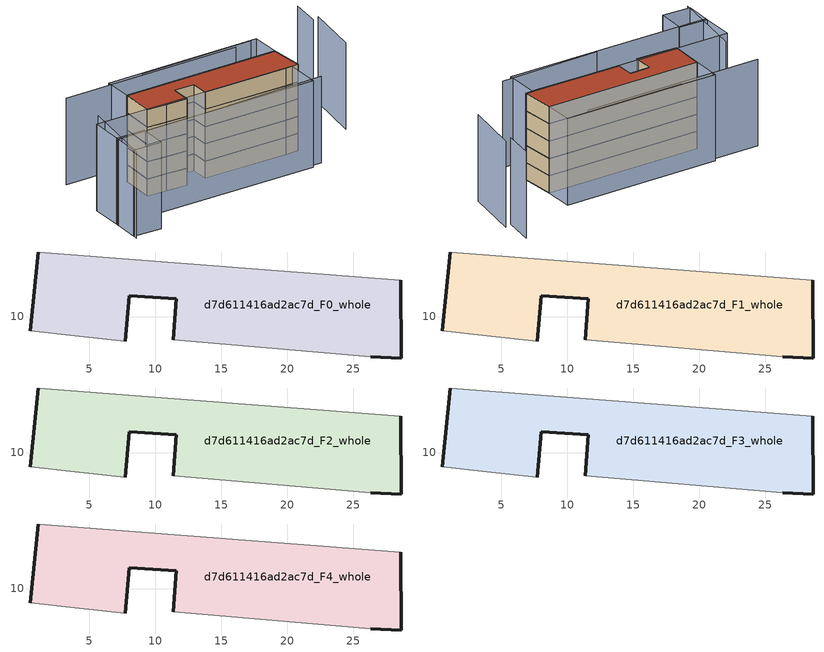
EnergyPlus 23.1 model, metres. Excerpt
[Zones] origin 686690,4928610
d7d611416ad2ac7d_F0_whole
 floor ground (EU_floor_Construction): 28.62,6.86 28.58,12.74 1.16,14.88 0.55,8.93 3.93,8.55 7.72,8.12 8.04,11.58 11.58,11.35 11.38,8.25 26.32,6.95 z0
 wall outside (EU_wall_Construction): 11.38,8.25 11.58,11.35 8.04,11.58 7.72,8.12 / 0.55,8.93 1.16,14.88 / 28.58,12.74 28.62,6.86 26.32,6.95 z0:3
 wall adiabatic (EU_wall_Construction): 7.72,8.12 3.93,8.55 0.55,8.93 / 1.16,14.88 28.58,12.74 / 26.32,6.95 11.38,8.25 z0:3
d7d611416ad2ac7d_F1_whole
 floor to d7d611416ad2ac7d_F0_whole (EU_floor_Construction): 28.62,6.86 28.58,12.74 1.16,14.88 0.55,8.93 3.93,8.55 7.72,8.12 8.04,11.58 11.58,11.35 11.38,8.25 26.32,6.95 z3
 wall outside (EU_wall_Construction): 11.38,8.25 11.58,11.35 8.04,11.58 7.72,8.12 / 0.55,8.93 1.16,14.88 / 28.58,12.74 28.62,6.86 26.32,6.95 z3:6
 wall adiabatic (EU_wall_Construction): 7.72,8.12 3.93,8.55 0.55,8.93 / 1.16,14.88 28.58,12.74 / 26.32,6.95 11.38,8.25 z3:6
d7d611416ad2ac7d_F2_whole
 floor to d7d611416ad2ac7d_F1_whole (EU_floor_Construction): 28.62,6.86 28.58,12.74 1.16,14.88 0.55,8.93 3.93,8.55 7.72,8.12 8.04,11.58 11.58,11.35 11.38,8.25 26.32,6.95 z6
 wall outside (EU_wall_Construction): 11.38,8.25 11.58,11.35 8.04,11.58 7.72,8.12 / 0.55,8.93 1.16,14.88 / 28.58,12.74 28.62,6.86 26.32,6.95 z6:9
 wall adiabatic (EU_wall_Construction): 7.72,8.12 3.93,8.55 0.55,8.93 / 1.16,14.88 28.58,12.74 / 26.32,6.95 11.38,8.25 z6:9
d7d611416ad2ac7d_F3_whole
 floor to d7d611416ad2ac7d_F2_whole (EU_floor_Construction): 28.62,6.86 28.58,12.74 1.16,14.88 0.55,8.93 3.93,8.55 7.72,8.12 8.04,11.58 11.58,11.35 11.38,8.25 26.32,6.95 z9
 wall outside (EU_wall_Construction): 11.38,8.25 11.58,11.35 8.04,11.58 7.72,8.12 / 0.55,8.93 1.16,14.88 / 28.58,12.74 28.62,6.86 26.32,6.95 z9:12
 wall adiabatic (EU_wall_Construction): 7.72,8.12 3.93,8.55 0.55,8.93 / 1.16,14.88 28.58,12.74 / 26.32,6.95 11.38,8.25 z9:12
d7d611416ad2ac7d_F4_whole
 floor to d7d611416ad2ac7d_F3_whole (EU_floor_Construction): 28.62,6.86 28.58,12.74 1.16,14.88 0.55,8.93 3.93,8.55 7.72,8.12 8.04,11.58 11.58,11.35 11.38,8.25 26.32,6.95 z12
 wall outside (EU_wall_Construction): 11.38,8.25 11.58,11.35 8.04,11.58 7.72,8.12 / 0.55,8.93 1.16,14.88 / 28.58,12.74 28.62,6.86 26.32,6.95 z12:15
 wall adiabatic (EU_wall_Construction): 7.72,8.12 3.93,8.55 0.55,8.93 / 1.16,14.88 28.58,12.74 / 26.32,6.95 11.38,8.25 z12:15
 roof outside (EU_roof_Construction): 28.58,12.74 28.62,6.86 26.32,6.95 11.38,8.25 11.58,11.35 8.04,11.58 7.72,8.12 3.93,8.55 0.55,8.93 1.16,14.88 z15
shading: -6.66,12.06 -9.66,-1.27 / 39.93,17.49 40.96,22.67 / 27.81,17.78 7.67,19.18 / 24.66,17.47 -6.85,19.84 / 11.1,2.35 28.9,1.37 / 38.96,8.13 41.2,17.89 / -9.13,4.27 -4.13,3.78 / -4.13,3.78 -4.61,-1.09 / -4.61,-1.09 -9.61,-0.59 / -9.61,-0.59 -9.13,4.27 / -8.7,9.9 27.47,6.94 / 27.47,6.94 26.98,0.94 / 26.98,0.94 -9.19,3.89 / -9.19,3.89 -8.7,9.9 / 28.58,12.74 1.16,14.88 / 1.16,14.88 1.55,19.92 / 1.55,19.92 28.97,17.78 / 28.97,17.78 28.58,12.74 z0:15
[Building]
EU S2 Campaign: North Axis=0; Terrain=City; Solar Distribution=FullExterior
[Site:Location]
Bologna: Latitude=44.5; Longitude=11.25; Time Zone=1; Elevation=37
[SizingPeriod:WeatherFileDays]
AnnualSizingPeriod: Begin Month=1; Begin Day of Month=1; End Month=12; End Day of Month=31; Day of Week for Start Day=Monday; Use Weather File Daylight Saving Period=No; Use Weather File Rain and Snow Indicators=No
[MATERIAL]
EU_InternalMass_Material: Roughness=MediumRough; Thickness=0.1; Conductivity=1; Density=1800; Specific Heat=900; Thermal Absorptance=0.9; Solar Absorptance=0.7; Visible Absorptance=0.7
[MATERIAL:NOMASS] Roughness=MediumRough; Thermal Absorptance=0.9; Solar Absorptance=0.7; Visible Absorptance=0.7
Name | Thermal Resistance
EU_wall_NoMass | 0.905828
EU_roof_NoMass | 0.37593
EU_floor_NoMass | 0.67114
[CONSTRUCTION]
EU_wall_Construction: EU_wall_NoMass
EU_roof_Construction: EU_roof_NoMass
EU_floor_Construction: EU_floor_NoMass
EU_InternalMass_Construction: EU_InternalMass_Material
[ZONE] Type=1; Multiplier=1; Ceiling Height=autocalculate; Floor Area=autocalculate; Part of Total Floor Area=Yes
Name | Volume
d7d611416ad2ac7d_F0_whole | 461.957
d7d611416ad2ac7d_F1_whole; d7d611416ad2ac7d_F2_whole; d7d611416ad2ac7d_F3_whole; d7d611416ad2ac7d_F4_whole | 461.958
[INTERNALMASS] Construction=EU_InternalMass_Construction; Surface Area=153.985
Name | Zone or ZoneList
d7d611416ad2ac7d_F0_whole_EU_InternalMass | d7d611416ad2ac7d_F0_whole
d7d611416ad2ac7d_F1_whole_EU_InternalMass | d7d611416ad2ac7d_F1_whole
d7d611416ad2ac7d_F2_whole_EU_InternalMass | d7d611416ad2ac7d_F2_whole
d7d611416ad2ac7d_F3_whole_EU_InternalMass | d7d611416ad2ac7d_F3_whole
d7d611416ad2ac7d_F4_whole_EU_InternalMass | d7d611416ad2ac7d_F4_whole
[OTHEREQUIPMENT] Fuel Type=Electricity; Design Level Calculation Method=Watts/Area; Power per Zone Floor Area=1; Fraction Latent=0; Fraction Radiant=0; Fraction Lost=0; Carbon Dioxide Generation Rate=0; EndUse Subcategory=EU_Step8_InternalGains
Name | Zone or ZoneList or Space or SpaceList | Schedule
EU_Step8_InternalGain_d7d611416ad2ac7d_F0_whole_f000 | d7d611416ad2ac7d_F0_whole | EU_Step8_GainSchedule_d7d611416ad2ac7d_F0_whole_f000
EU_Step8_InternalGain_d7d611416ad2ac7d_F1_whole_f000 | d7d611416ad2ac7d_F1_whole | EU_Step8_GainSchedule_d7d611416ad2ac7d_F1_whole_f000
EU_Step8_InternalGain_d7d611416ad2ac7d_F2_whole_f000 | d7d611416ad2ac7d_F2_whole | EU_Step8_GainSchedule_d7d611416ad2ac7d_F2_whole_f000
EU_Step8_InternalGain_d7d611416ad2ac7d_F3_whole_f000 | d7d611416ad2ac7d_F3_whole | EU_Step8_GainSchedule_d7d611416ad2ac7d_F3_whole_f000
EU_Step8_InternalGain_d7d611416ad2ac7d_F4_whole_f000 | d7d611416ad2ac7d_F4_whole | EU_Step8_GainSchedule_d7d611416ad2ac7d_F4_whole_f000
[ZONEVENTILATION:DESIGNFLOWRATE] Schedule=EU_AlwaysOn; Design Flow Rate Calculation Method=AirChanges/Hour; Air Changes per Hour=0.73129; Ventilation Type=Natural; Fan Pressure Rise=0; Fan Total Efficiency=1; Constant Term Coefficient=1; Temperature Term Coefficient=0; Velocity Term Coefficient=0; Velocity Squared Term Coefficient=0; Minimum Indoor Temperature=-100; Maximum Indoor Temperature=100; Delta Temperature=-100; Minimum Outdoor Temperature=-100; Maximum Outdoor Temperature=100; Maximum Wind Speed=40
Name | Zone or ZoneList or Space or SpaceList
EU_ConstantAir_d7d611416ad2ac7d_F0_whole | d7d611416ad2ac7d_F0_whole
EU_ConstantAir_d7d611416ad2ac7d_F1_whole | d7d611416ad2ac7d_F1_whole
EU_ConstantAir_d7d611416ad2ac7d_F2_whole | d7d611416ad2ac7d_F2_whole
EU_ConstantAir_d7d611416ad2ac7d_F3_whole | d7d611416ad2ac7d_F3_whole
EU_ConstantAir_d7d611416ad2ac7d_F4_whole | d7d611416ad2ac7d_F4_whole
[HVACTEMPLATE:THERMOSTAT] Constant Heating Setpoint=20; Constant Cooling Setpoint=50
EU_HeatOnly_d7d611416ad2ac7d_F0_whole; EU_HeatOnly_d7d611416ad2ac7d_F1_whole; EU_HeatOnly_d7d611416ad2ac7d_F2_whole; EU_HeatOnly_d7d611416ad2ac7d_F3_whole; EU_HeatOnly_d7d611416ad2ac7d_F4_whole
[HVACTEMPLATE:ZONE:IDEALLOADSAIRSYSTEM] System Availability Schedule=EU_AlwaysOn; Maximum Heating Supply Air Temperature=50; Minimum Cooling Supply Air Temperature=13; Maximum Heating Supply Air Humidity Ratio=0.0156; Minimum Cooling Supply Air Humidity Ratio=0.0077; Heating Limit=NoLimit; Cooling Limit=NoLimit; Heating Availability Schedule=EU_AlwaysOn; Cooling Availability Schedule=EU_CoolingOff; Dehumidification Control Type=ConstantSensibleHeatRatio; Cooling Sensible Heat Ratio=0.7; Dehumidification Setpoint=60; Humidification Control Type=None; Humidification Setpoint=30; Outdoor Air Method=None; Outdoor Air Flow Rate per Person=0.00944; Outdoor Air Flow Rate per Zone Floor Area=0; Outdoor Air Flow Rate per Zone=0; Demand Controlled Ventilation Type=None; Outdoor Air Economizer Type=NoEconomizer; Heat Recovery Type=None; Sensible Heat Recovery Effectiveness=0.7; Latent Heat Recovery Effectiveness=0.65
Name | Template Thermostat
d7d611416ad2ac7d_F0_whole | EU_HeatOnly_d7d611416ad2ac7d_F0_whole
d7d611416ad2ac7d_F1_whole | EU_HeatOnly_d7d611416ad2ac7d_F1_whole
d7d611416ad2ac7d_F2_whole | EU_HeatOnly_d7d611416ad2ac7d_F2_whole
d7d611416ad2ac7d_F3_whole | EU_HeatOnly_d7d611416ad2ac7d_F3_whole
d7d611416ad2ac7d_F4_whole | EU_HeatOnly_d7d611416ad2ac7d_F4_whole
[SIZING:ZONE] Zone Cooling Design Supply Air Temperature Input Method=SupplyAirTemperature; Zone Cooling Design Supply Air Temperature=13; Zone Heating Design Supply Air Temperature Input Method=SupplyAirTemperature; Zone Heating Design Supply Air Temperature=50; Zone Cooling Design Supply Air Humidity Ratio=0.008; Zone Heating Design Supply Air Humidity Ratio=0.008; Cooling Design Air Flow Method=DesignDay; Cooling Design Air Flow Rate=0; Cooling Minimum Air Flow per Zone Floor Area=0.000762; Cooling Minimum Air Flow=0; Cooling Minimum Air Flow Fraction=0.2; Heating Design Air Flow Method=DesignDay; Heating Design Air Flow Rate=0; Heating Maximum Air Flow per Zone Floor Area=0.002032; Heating Maximum Air Flow=0.141576; Heating Maximum Air Flow Fraction=0.3; Account for Dedicated Outdoor Air System=No; Dedicated Outdoor Air System Control Strategy=NeutralSupplyAir; Dedicated Outdoor Air Low Setpoint Temperature for Design=autosize; Dedicated Outdoor Air High Setpoint Temperature for Design=autosize; Zone Load Sizing Method=Sensible Load Only No Latent Load; Zone Latent Cooling Design Supply Air Humidity Ratio Input Method=HumidityRatioDifference; Zone Cooling Design Supply Air Humidity Ratio Difference=0.005; Zone Latent Heating Design Supply Air Humidity Ratio Input Method=HumidityRatioDifference; Zone Humidification Design Supply Air Humidity Ratio Difference=0.005
d7d611416ad2ac7d_F0_whole; d7d611416ad2ac7d_F1_whole; d7d611416ad2ac7d_F2_whole; d7d611416ad2ac7d_F3_whole; d7d611416ad2ac7d_F4_whole
[SCHEDULE:CONSTANT]
Name | Hourly Value
EU_AlwaysOn | 1
EU_CoolingOff | 0
[SCHEDULE:FILE] Column Number=1; Rows to Skip at Top=0; Number of Hours of Data=8760; Column Separator=Comma; Interpolate to Timestep=No; Minutes per Item=60; Adjust Schedule for Daylight Savings=Yes
Name | File
EU_Step8_GainSchedule_d7d611416ad2ac7d_F0_whole_f000 | ../../schedules/d7d611416ad2ac7d/d7d611416ad2ac7d_F0_whole_f000_gain.csv
EU_Step8_GainSchedule_d7d611416ad2ac7d_F1_whole_f000 | ../../schedules/d7d611416ad2ac7d/d7d611416ad2ac7d_F1_whole_f000_gain.csv
EU_Step8_GainSchedule_d7d611416ad2ac7d_F2_whole_f000 | ../../schedules/d7d611416ad2ac7d/d7d611416ad2ac7d_F2_whole_f000_gain.csv
EU_Step8_GainSchedule_d7d611416ad2ac7d_F3_whole_f000 | ../../schedules/d7d611416ad2ac7d/d7d611416ad2ac7d_F3_whole_f000_gain.csv
EU_Step8_GainSchedule_d7d611416ad2ac7d_F4_whole_f000 | ../../schedules/d7d611416ad2ac7d/d7d611416ad2ac7d_F4_whole_f000_gain.csv
